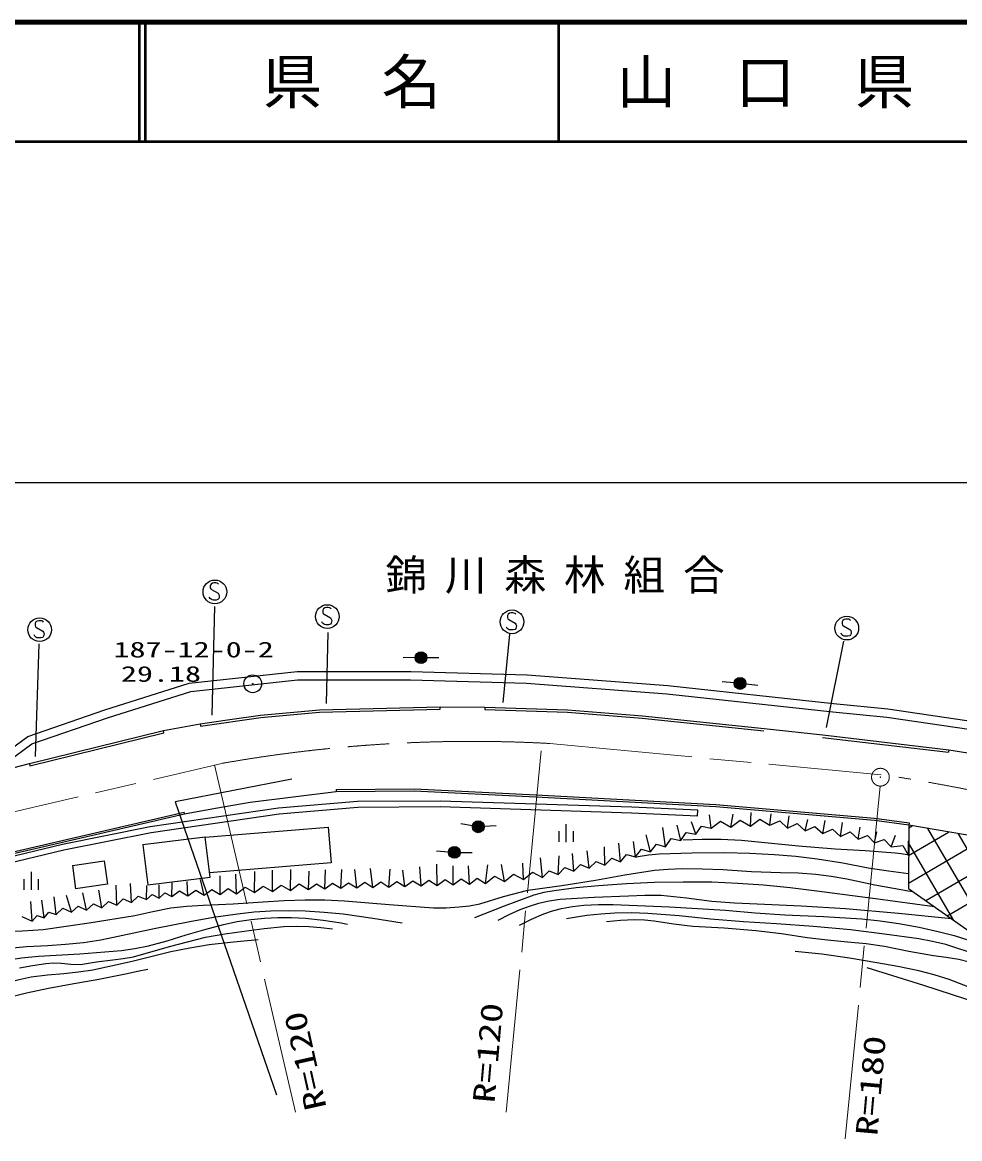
# Model space of a CAD drawing. Units: millimetres, scale not verified. Extents: x 40000 to 680000, y 20000 to 380000.
# Drawn here: x 287928 to 366708, y 286223 to 380000 of the extents above; entities that cross this region are included whole.
import ezdxf
from ezdxf.enums import TextEntityAlignment as Align

# ---------------------------------------------------------------- set-up
doc = ezdxf.new("R2010")
doc.units = ezdxf.units.MM
doc.header["$LTSCALE"] = 1000
doc.linetypes.add('CHAIN', pattern=[18.5, 12, -1.5, 3.5, -1.5])
for name, color, linetype, lineweight in [('M-BGD', 7, 'Continuous', 25), ('M-BMK', 2, 'CHAIN', 13), ('M-TTL', 2, 'Continuous', 140), ('M-TTL-LINE', 7, 'Continuous', 50)]:
    doc.layers.add(name, color=color, linetype=linetype, lineweight=lineweight)
doc.layers.add('M-BMK-SRVR', color=3, linetype='Continuous')
doc.layers.add('M-TTL-TXT', color=7, linetype='Continuous')
doc.styles.add('ＭＳ ゴシック', font='')
doc.styles.get('ＭＳ ゴシック').set_extended_font_data('MS Gothic')

# ---------------------------------------------------------------- blocks, each defined once
blk = doc.blocks.new('BUHIN2')
at = {"color": 3, "linetype": 'Continuous', "lineweight": 25}
for radius in [746, 22.5]:
    blk.add_circle((0, 0), radius, dxfattribs=at)
blk = doc.blocks.new('BUHIN1')
at = {"color": 2, "linetype": 'CHAIN', "lineweight": 13}
for radius in [746, 22.5]:
    blk.add_circle((0, 0), radius, dxfattribs=at)
blk = doc.blocks.new('BUHIN143')
at = {"color": 7, "linetype": 'Continuous', "lineweight": 25}
for radius in [498, 440, 382, 322, 265, 195, 135, 77.5, 15]:
    blk.add_circle((0, 0), radius, dxfattribs=at)
blk = doc.blocks.new('BUHIN224')
at = {"color": 7, "linetype": 'Continuous', "lineweight": 25}
for p, q in [((-614, 84), (-510, -810)), ((-86, 745), (86, -745)), ((578, 222), (682, -672))]:
    blk.add_line(p, q, dxfattribs=at)
blk = doc.blocks.new('BUHIN270')
at = {"color": 7, "linetype": 'Continuous', "lineweight": 25}
blk.add_lwpolyline([(235, 676), (174, 729), (95, 756), (-11, 764), (-165, 746), (-291, 697), (-391, 610), (-444, 493), (-436, 378), (-422, 304), (-371, 209), (-295, 163), (282, -89), (352, -171), (405, -291), (409, -411), (385, -510), (326, -607), (177, -669), (-52, -695), (-153, -692), (-252, -658), (-340, -592), (-423, -486)], dxfattribs=at)
blk.add_circle((0, 0), 995, dxfattribs=at)

msp = doc.modelspace()

# ---------------------------------------------------------------- hatches: boundary and pattern name
at = {"layer": 'M-BGD'}
h = msp.add_hatch(dxfattribs=at)
h.set_pattern_fill('USER', color=256, style=0, pattern_type=2)
h.set_pattern_definition([(30.299, (374537, 310147), (-1009.03, 1726.8), []), (300.299, (374537, 310147), (1726.8, 1009.03), [])])
h.paths.add_polyline_path([(362423, 312549), (368165, 311570), (370572, 311062), (374537, 310147), (378673, 309062), (380655, 308485), (386714, 306618), (386506, 306051), (384524, 303252), (378827, 300664), (376497, 300908), (373361, 301398), (370690, 301642), (370124, 301796), (362413, 307245), (362418, 310001), (362416, 311252)])

# ---------------------------------------------------------------- linework, layer by layer
for p, q in [((275669, 341336), (392163, 341336)), ((303877, 321811), (304119, 330932)), ((313482, 322779), (313643, 328752)), ((328333, 322860), (328898, 328591)), ((289025, 318340), (289348, 327784)), ((355518, 320762), (356971, 328026)), ((320937, 326630), (319937, 326628)), ((321937, 326632), (322937, 326634)), ((301950, 324484), (311019, 325460)), ((311019, 325460), (320567, 325456)), ((320567, 325456), (330345, 325181)), ((294856, 322247), (301950, 324484)), ((302094, 323795), (311056, 324760)), ((311056, 324760), (320557, 324756)), ((320557, 324756), (330309, 324482)), ((330309, 324482), (342102, 323600)), ((330345, 325181), (342166, 324297)), ((347754, 324513), (346758, 324611)), ((295076, 321583), (302094, 323795)), ((342102, 323600), (356040, 322086)), ((342166, 324297), (356110, 322782)), ((348749, 324420), (349745, 324332)), ((356110, 322782), (360663, 322320)), ((288395, 320004), (294856, 322247)), ((305382, 321435), (307946, 321806)), ((307946, 321806), (312906, 322249)), ((307969, 321607), (312917, 322049)), ((312906, 322249), (323041, 322502)), ((312917, 322049), (323046, 322302)), ((323041, 322502), (326812, 322476)), ((323046, 322302), (323041, 322502)), ((326812, 322476), (326806, 322276)), ((326806, 322276), (333740, 322056)), ((326812, 322476), (333751, 322256)), ((333740, 322056), (340027, 321537)), ((333751, 322256), (340046, 321736)), ((340046, 321736), (350279, 320690)), ((356040, 322086), (360577, 321625)), ((360663, 322320), (375204, 320194)), ((288724, 319377), (295076, 321583)), ((299782, 320520), (302877, 321059)), ((302877, 321059), (305382, 321435)), ((302877, 321059), (302906, 320861)), ((302906, 320861), (307969, 321607)), ((340027, 321537), (350258, 320491)), ((360577, 321625), (375069, 319507)), ((286380, 318526), (288395, 320004)), ((288520, 317732), (299782, 320520)), ((288568, 317538), (299830, 320326)), ((299830, 320326), (299782, 320520)), ((350279, 320690), (355214, 320134)), ((355191, 319935), (365759, 318691)), ((355214, 320134), (365783, 318889)), ((286691, 317886), (288724, 319377)), ((365783, 318889), (365759, 318691)), ((365783, 318889), (370919, 318100)), ((274529, 314109), (288520, 317732)), ((288520, 317732), (288568, 317538)), ((310579, 316436), (300761, 314523)), ((314315, 315357), (307066, 314455)), ((314313, 315557), (320879, 315604)), ((314313, 315557), (314315, 315357)), ((320874, 315404), (314315, 315357)), ((331092, 314912), (320874, 315404)), ((320879, 315604), (331103, 315112)), ((331103, 315112), (346217, 314294)), ((300761, 314523), (309304, 289914)), ((307066, 314455), (304162, 313971)), ((316091, 314536), (309447, 313975)), ((323053, 314586), (316091, 314536)), ((339143, 314070), (323053, 314586)), ((346203, 314094), (331092, 314912)), ((346217, 314294), (359560, 313157)), ((301533, 313634), (289333, 310808)), ((301567, 313487), (289367, 310662)), ((309447, 313975), (298661, 312421)), ((309504, 313478), (298746, 311928)), ((301533, 313634), (301567, 313487)), ((304162, 313971), (301567, 313487)), ((316114, 314036), (309504, 313478)), ((323046, 314086), (316114, 314036)), ((339124, 313571), (323046, 314086)), ((344671, 313326), (339124, 313571)), ((344693, 313826), (339143, 314070)), ((344671, 313326), (344693, 313826)), ((345814, 312318), (345684, 313423)), ((359538, 312959), (346203, 314094)), ((347464, 312394), (347667, 313483)), ((349114, 312470), (349173, 313625)), ((350765, 312545), (350874, 313517)), ((352245, 312313), (352381, 313353)), ((298661, 312421), (291307, 310946)), ((303299, 311546), (313633, 312402)), ((313633, 312402), (313882, 309393)), ((325756, 312512), (324771, 312683)), ((326747, 312465), (327744, 312544)), ((341988, 310744), (341752, 312355)), ((343263, 311269), (342952, 312553)), ((344539, 311793), (344178, 312834)), ((344539, 311793), (345002, 312481)), ((345002, 312481), (345814, 312318)), ((345814, 312318), (346614, 312906)), ((346614, 312906), (347464, 312394)), ((347464, 312394), (348264, 312982)), ((348264, 312982), (349114, 312470)), ((349114, 312470), (349914, 313057)), ((349914, 313057), (350765, 312545)), ((350765, 312545), (351582, 312923)), ((351582, 312923), (352245, 312313)), ((352245, 312313), (353062, 312690)), ((353062, 312690), (353724, 312081)), ((353724, 312081), (353957, 313021)), ((353724, 312081), (354542, 312458)), ((354542, 312458), (355204, 311849)), ((355204, 311849), (355408, 312940)), ((356684, 311617), (356859, 312776)), ((358164, 311385), (358338, 312388)), ((362423, 312549), (359538, 312959)), ((359560, 313157), (362451, 312747)), ((362423, 312549), (362413, 307245)), ((362451, 312747), (362423, 312549)), ((368165, 311570), (362423, 312549)), ((298746, 311928), (291415, 310458)), ((303297, 311546), (298050, 310893)), ((303714, 308193), (303297, 311546)), ((340727, 310321), (340359, 311739)), ((341988, 310744), (342451, 311431)), ((342451, 311431), (343263, 311269)), ((343263, 311269), (343726, 311956)), ((343726, 311956), (344539, 311793)), ((355204, 311849), (356022, 312226)), ((356022, 312226), (356684, 311617)), ((356684, 311617), (357501, 311994)), ((357501, 311994), (358164, 311385)), ((358164, 311385), (358967, 311686)), ((358967, 311686), (359554, 311061)), ((359554, 311061), (359734, 312000)), ((359554, 311061), (360356, 311363)), ((360356, 311363), (360943, 310738)), ((360943, 310738), (361324, 311724)), ((291307, 310946), (279860, 308185)), ((291415, 310458), (279982, 307700)), ((289333, 310808), (284606, 309705)), ((289367, 310662), (284640, 309559)), ((298015, 310894), (298050, 310898)), ((298050, 310893), (298468, 307540)), ((336893, 309211), (336852, 310728)), ((338205, 309475), (338051, 311037)), ((339466, 309898), (339300, 311179)), ((339466, 309898), (339956, 310530)), ((339956, 310530), (340727, 310321)), ((340727, 310321), (341217, 310953)), ((341217, 310953), (341988, 310744)), ((360943, 310738), (361926, 310861)), ((361926, 310861), (362418, 310001)), ((362418, 310001), (362416, 311252)), ((292147, 309178), (294816, 309555)), ((294816, 309555), (295092, 307605)), ((323743, 310302), (322745, 310363)), ((324742, 310273), (325742, 310275)), ((331647, 308157), (331470, 309825)), ((332958, 308420), (333060, 309995)), ((334270, 308684), (334175, 310165)), ((335582, 308947), (335402, 310390)), ((335582, 308947), (336150, 309517)), ((336150, 309517), (336893, 309211)), ((336893, 309211), (337461, 309780)), ((337461, 309780), (338205, 309475)), ((338205, 309475), (338694, 310107)), ((338694, 310107), (339466, 309898)), ((292147, 309178), (292397, 307224)), ((313882, 309393), (303670, 308547)), ((307442, 306891), (307481, 308671)), ((308958, 306981), (308959, 308786)), ((310474, 307071), (310493, 308845)), ((311990, 307161), (312030, 308708)), ((313339, 307207), (313397, 308794)), ((314688, 307253), (314791, 308825)), ((316037, 307299), (315879, 308827)), ((317386, 307331), (317190, 308913)), ((318734, 307362), (318850, 308861)), ((320083, 307394), (319910, 308779)), ((321439, 307449), (321332, 309061)), ((322794, 307504), (322754, 309287)), ((324150, 307559), (324149, 309150)), ((325506, 307614), (325432, 309153)), ((326861, 307668), (327050, 309240)), ((328456, 307831), (328194, 309242)), ((330051, 307994), (329992, 309375)), ((330051, 307994), (330795, 308607)), ((330795, 308607), (331647, 308157)), ((331647, 308157), (332215, 308726)), ((332215, 308726), (332958, 308420)), ((332958, 308420), (333526, 308989)), ((333526, 308989), (334270, 308684)), ((334270, 308684), (334838, 309253)), ((334838, 309253), (335582, 308947)), ((295092, 307605), (292397, 307224)), ((297109, 306073), (297028, 307646)), ((298468, 307540), (303714, 308193)), ((300488, 306572), (300515, 307709)), ((301847, 306629), (301770, 307823)), ((303207, 306687), (302913, 307993)), ((304567, 306744), (304552, 308303)), ((305926, 306801), (305863, 308445)), ((310474, 307071), (311202, 307621)), ((311202, 307621), (311990, 307161)), ((311990, 307161), (312649, 307633)), ((312649, 307633), (313339, 307207)), ((313339, 307207), (313998, 307679)), ((313998, 307679), (314688, 307253)), ((314688, 307253), (315347, 307726)), ((315347, 307726), (316037, 307299)), ((316037, 307299), (316701, 307765)), ((316701, 307765), (317386, 307331)), ((317386, 307331), (318049, 307796)), ((318049, 307796), (318734, 307362)), ((318734, 307362), (319398, 307828)), ((319398, 307828), (320083, 307394)), ((320083, 307394), (320743, 307873)), ((320743, 307873), (321439, 307449)), ((321439, 307449), (322098, 307928)), ((322098, 307928), (322794, 307504)), ((322794, 307504), (323454, 307983)), ((323454, 307983), (324150, 307559)), ((324150, 307559), (324810, 308038)), ((324810, 308038), (325506, 307614)), ((325506, 307614), (326165, 308093)), ((326165, 308093), (326861, 307668)), ((326861, 307668), (327605, 308282)), ((327605, 308282), (328456, 307831)), ((328456, 307831), (329200, 308444)), ((329200, 308444), (330051, 307994)), ((292049, 305237), (291652, 306660)), ((293332, 305420), (293018, 306885)), ((294616, 305604), (294357, 307111)), ((295862, 305838), (295807, 307505)), ((298356, 306307), (298395, 307482)), ((298356, 306307), (298845, 306729)), ((298845, 306729), (299422, 306440)), ((299422, 306440), (299427, 307540)), ((299422, 306440), (299911, 306861)), ((299911, 306861), (300488, 306572)), ((300488, 306572), (301149, 307054)), ((301149, 307054), (301847, 306629)), ((301847, 306629), (302508, 307111)), ((302508, 307111), (303207, 306687)), ((303207, 306687), (303868, 307168)), ((303868, 307168), (304567, 306744)), ((304567, 306744), (305228, 307225)), ((305228, 307225), (305926, 306801)), ((305926, 306801), (306654, 307351)), ((306654, 307351), (307442, 306891)), ((307442, 306891), (308170, 307441)), ((308170, 307441), (308958, 306981)), ((308958, 306981), (309686, 307531)), ((309686, 307531), (310474, 307071)), ((362413, 307245), (370124, 301796)), ((288756, 304494), (288630, 306152)), ((289761, 304774), (289561, 306265)), ((290765, 305054), (290592, 306546)), ((292049, 305237), (292629, 305757)), ((292629, 305757), (293332, 305420)), ((293332, 305420), (293913, 305940)), ((293913, 305940), (294616, 305604)), ((294616, 305604), (295161, 306136)), ((295161, 306136), (295862, 305838)), ((295862, 305838), (296408, 306371)), ((296408, 306371), (297109, 306073)), ((297109, 306073), (297655, 306606)), ((297655, 306606), (298356, 306307)), ((287896, 304880), (288756, 304494)), ((288756, 304494), (289165, 304969)), ((289165, 304969), (289761, 304774)), ((289761, 304774), (290170, 305249)), ((290170, 305249), (290765, 305054)), ((290765, 305054), (291346, 305573)), ((291346, 305573), (292049, 305237))]:
    msp.add_line(p, q, dxfattribs=at)
for points in [[(343478, 311319), (345077, 311379), (346675, 311378), (348371, 311289), (350064, 311139), (353156, 310822), (356249, 310564), (358768, 310435), (361299, 310245), (361792, 310168), (362294, 310082)], [(362415, 308481), (360722, 308683), (359027, 308947), (356889, 309358), (354731, 309711), (352946, 309919), (351154, 310068), (349060, 310175), (346963, 310221), (344207, 310201), (341439, 310121), (340566, 310034), (339696, 309886), (339579, 309863), (339462, 309841)], [(286195, 303615), (287943, 303681), (289684, 303806), (293536, 304358), (297391, 304972), (298897, 305318), (300415, 305605), (301768, 305748), (303135, 305832), (305657, 305943), (308178, 306113), (309932, 306227), (311691, 306281), (313351, 306274), (315009, 306206), (318753, 305883), (322497, 305620), (323561, 305624), (324633, 305688), (325506, 305796), (326369, 305964), (328381, 306565), (330415, 307108), (333258, 307496), (336088, 307943), (338559, 308383), (341050, 308765), (342213, 308869), (343391, 308915), (345092, 308898), (346802, 308822), (349222, 308674), (351648, 308586), (353128, 308545), (354613, 308443), (355920, 308272), (357221, 308041), (359568, 307551), (361925, 307121), (362358, 307049), (362792, 306977)], [(364583, 305712), (359638, 306361), (354692, 307028), (352460, 307305), (350222, 307522), (348059, 307671), (345882, 307761), (343475, 307780), (341066, 307739), (338710, 307635), (336356, 307472), (334482, 307294), (332616, 307056), (331765, 306893), (330928, 306671), (328434, 305741), (325943, 304783)], [(366031, 304688), (361566, 305141), (357098, 305534), (353396, 305754), (349689, 305915), (347782, 306001), (345880, 306148), (343752, 306436), (341623, 306663), (340256, 306658), (338885, 306593), (336001, 306485), (333128, 306316), (332215, 306175), (331305, 305973), (330520, 305739), (329748, 305446), (328823, 305024), (327904, 304562)], [(329702, 304169), (330714, 304674), (331748, 305121), (332485, 305368), (333252, 305560), (334181, 305723), (335128, 305828), (336348, 305894), (337578, 305899), (342308, 305695), (347028, 305431), (349523, 305199), (352024, 305026), (355259, 304887), (358498, 304688), (360037, 304522), (361581, 304295), (363295, 303983), (364998, 303611), (366247, 303284), (367488, 302897), (368722, 302434), (369948, 301920)], [(283408, 300508), (284913, 300877), (286440, 301188), (287853, 301401), (289274, 301555), (292762, 301763), (296250, 302032), (297387, 302203), (298520, 302435), (300111, 302853), (301701, 303333), (303256, 303802), (304825, 304212), (305980, 304456), (307155, 304642), (308269, 304755), (309389, 304808), (310561, 304802), (311731, 304736), (313221, 304570), (314712, 304344), (314978, 304301), (315254, 304255)], [(319860, 304330), (317374, 304731), (314881, 305073), (313289, 305232), (311690, 305331), (310259, 305363), (308820, 305334), (307414, 305242), (306004, 305090), (304007, 304793), (302009, 304434), (298999, 303847), (295987, 303198), (294526, 302907), (293058, 302676), (291562, 302521), (290059, 302426), (288291, 302333), (286529, 302179)], [(368270, 301642), (365553, 302544), (364424, 302800), (363270, 303000), (360400, 303415), (357527, 303771), (354420, 304055), (351308, 304280), (348538, 304444), (345772, 304667), (343140, 304934), (340488, 305142), (339107, 305185), (337726, 305168), (336539, 305096), (335359, 304965), (334512, 304833), (333668, 304686)], [(287678, 300561), (288783, 300781), (289903, 300942), (290541, 300988), (291189, 300975), (291995, 300889), (292806, 300864), (294162, 301090), (295530, 301258), (296402, 301347), (297265, 301496), (300287, 302353), (303326, 303151), (304946, 303435), (306579, 303661), (308244, 303882), (309912, 304043), (310971, 304074), (312042, 304044), (313028, 303968), (314005, 303858)], [(337034, 304464), (338200, 304582), (339374, 304639), (340207, 304610), (341039, 304520), (342653, 304273), (344271, 304086), (346923, 303928), (349572, 303709), (351734, 303453), (353896, 303136), (355589, 302919), (357293, 302761), (358846, 302613), (360390, 302406), (362433, 301976), (364498, 301604), (365578, 301480), (366647, 301297), (367492, 301065)], [(307757, 302925), (305686, 302740), (303622, 302496), (302016, 302233), (300410, 301908), (297147, 301117), (293863, 300384), (292650, 300200), (291419, 300075), (290045, 299957), (288678, 299779), (287663, 299571), (286649, 299301), (285524, 298935), (284416, 298510), (283289, 298019), (282180, 297471), (281416, 297033), (280679, 296540), (280040, 296035), (279438, 295482), (278930, 294970), (278431, 294446)], [(377412, 293341), (375960, 294541), (374467, 295696), (373756, 296171), (373013, 296596), (371898, 297133), (370744, 297622), (368290, 298638), (365827, 299593), (364556, 299982), (363268, 300314), (361516, 300687), (359746, 301002), (357441, 301389), (355116, 301718), (353994, 301843), (352871, 301958)], [(281652, 295637), (282929, 296388), (284230, 297084), (285118, 297487), (286031, 297836), (287146, 298189), (288282, 298484), (290119, 298871), (291961, 299197), (294349, 299617), (296737, 300097), (297606, 300283), (298485, 300472)], [(358898, 300603), (363655, 299111), (368413, 297583), (369541, 297146), (370644, 296654), (371669, 296119), (372674, 295525), (373569, 294957), (374457, 294375)]]:
    msp.add_lwpolyline(points, dxfattribs=at)
at = {"layer": 'M-BMK'}
for p, q in [((328602, 288450), (331571, 319299)), ((332261, 319420), (360105, 316775)), ((262903, 308019), (304692, 317745)), ((304075, 317627), (310894, 288450)), ((360016, 315844), (357095, 286223))]:
    msp.add_line(p, q, dxfattribs=at)
for centre, radius, start, end in [((325729, 199283), 120315, 86.88773, 100.06967), ((332585, 138459), 180473, 70.26541, 80.74939)]:
    msp.add_arc(centre, radius, start, end, dxfattribs=at)
at = {"layer": 'M-TTL'}
msp.add_line((680000, 380000), (40000, 380000), dxfattribs=at)
at = {"layer": 'M-TTL-LINE'}
for p, q in [((297750, 380000), (297750, 370000)), ((298250, 380000), (298250, 370000)), ((333000, 380000), (333000, 370000)), ((40000, 370000), (680000, 370000))]:
    msp.add_line(p, q, dxfattribs=at)

# ---------------------------------------------------------------- block references
at = {"layer": 'M-BGD', "rotation": 353.5101}
for name, p in [('BUHIN270', (304113, 332157)), ('BUHIN270', (313565, 330083)), ('BUHIN270', (329085, 329640)), ('BUHIN270', (357218, 329110)), ('BUHIN270', (289389, 328977)), ('BUHIN143', (321437, 326631)), ('BUHIN143', (348251, 324465)), ('BUHIN143', (326249, 312426)), ('BUHIN224', (333615, 311893)), ('BUHIN143', (324242, 310272)), ('BUHIN224', (288661, 307877))]:
    msp.add_blockref(name, p, dxfattribs=at)
at = {"layer": 'M-BMK', "rotation": 353.5101}
msp.add_blockref('BUHIN1', (360046, 316588), dxfattribs=at)
at = {"layer": 'M-BMK-SRVR', "rotation": 353.5101}
msp.add_blockref('BUHIN2', (307294, 324435), dxfattribs=at)

# ---------------------------------------------------------------- texts
at = {"layer": 'M-BGD', "insert": (318436, 331986), "char_height": 2566, "attachment_point": 7, "style": 'ＭＳ ゴシック'}
msp.add_mtext('\\T1.43;錦川森林組合', dxfattribs=at)
at = {"layer": 'M-BMK', "style": 'ＭＳ ゴシック', "width": 1.35}
for s, rotation, p in [('R=120', 85, (328153, 289114)), ('R=120', 102.6, (314040, 288962)), ('R=180', 85, (360326, 286359))]:
    msp.add_text(s, height=1833, rotation=rotation, dxfattribs=at).set_placement(p, align=Align.BOTTOM_LEFT)
at = {"layer": 'M-BMK-SRVR', "style": 'ＭＳ ゴシック', "width": 1.5}
for s, p in [('187-12-0-2', (295591, 326251)), ('29.18', (296214, 324207))]:
    msp.add_text(s, height=1320, dxfattribs=at).set_placement(p, align=Align.BOTTOM_LEFT)
at = {"layer": 'M-TTL-TXT', "style": 'ＭＳ ゴシック'}
for s, p in [('県\u3000名', (315625, 375000)), ('山\u3000口\u3000県', (350375, 375000))]:
    msp.add_text(s, height=3666, dxfattribs=at).set_placement(p, align=Align.MIDDLE_CENTER)

doc.saveas('drawing.dxf')
